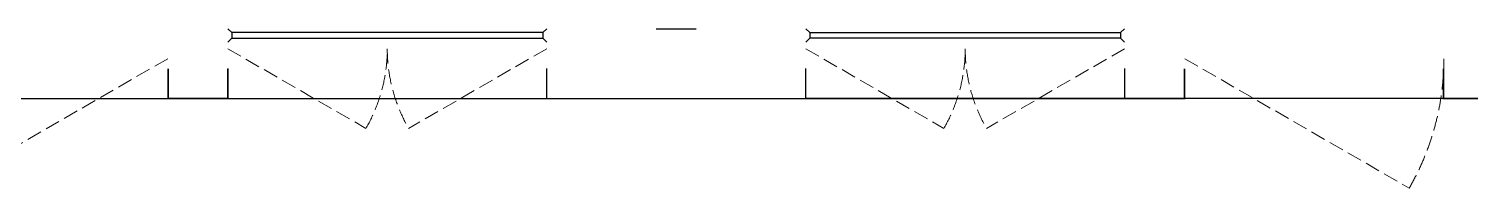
# Model space of a CAD drawing. Extents: x 3002737 to 4077523, y -995787 to -7267.
# Drawn here: x 3609106 to 3616338, y -719556 to -718756 of the extents above; entities that cross this region are included whole.
import ezdxf

# ---------------------------------------------------------------- set-up
doc = ezdxf.new("R2010")
doc.units = 0
doc.header["$LTSCALE"] = 1000
doc.header["$MEASUREMENT"] = 0
doc.linetypes.add('DASH', pattern=[0.35, 0.25, -0.1])
doc.layers.get('0').update_dxf_attribs({"linetype": 'CONTINUOUS'})
for name, color, linetype in [('!!电气', 1, 'CONTINUOUS'), ('3-栏杆1', 252, 'CONTINUOUS'), ('保温', 6, 'CONTINUOUS'), ('看线', 185, 'CONTINUOUS')]:
    doc.layers.add(name, color=color, linetype=linetype)
doc.layers.add('WINDOW', color=146, linetype='CONTINUOUS', lineweight=20)

# ---------------------------------------------------------------- blocks, each defined once
blk = doc.blocks.new('GDFGDGRD')
at = {"layer": '保温', "color": 251, "linetype": 'ByBlock', "ltscale": 10}
blk.add_line((433016.6, 363923.7), (433216.6, 363923.7), dxfattribs=at)
blk = doc.blocks.new('ASDFSD')
at = {"layer": '3-栏杆1', "color": 5}
for p, q in [((681762.6, 334937.5), (681742.3, 334955.3)), ((681742.3, 334955.3), (681762.6, 334937.5)), ((683322.1, 334937.5), (683342.3, 334955.3)), ((683342.3, 334955.3), (683322.1, 334937.5)), ((681742.3, 334888.4), (681762.6, 334908.3)), ((683322.1, 334937.5), (681762.6, 334937.5)), ((681762.6, 334937.5), (681762.6, 334908.3)), ((681762.6, 334908.2), (683322.1, 334908.2)), ((683322.1, 334937.5), (683322.1, 334908.3)), ((683322.1, 334908.3), (683342.3, 334888.4)), ((683342.3, 334888.4), (683322.1, 334908.3))]:
    blk.add_line(p, q, dxfattribs=at)
blk = doc.blocks.new('A$C1C403CBE')
at = {"color": 252, "const_width": 8}
for points in [[(9950, -100), (9950, -250), (10250, -250), (10250, -100)], [(15050, -100), (15050, -250), (14750, -250), (14750, -100)], [(16650, -100), (16650, -250), (16350, -250), (16350, -100)]]:
    blk.add_lwpolyline(points, dxfattribs=at)
at = {"layer": 'WINDOW', "color": 252, "linetype": 'DASH', "ltscale": 0.3}
for points in [[(9948.1, -50), (8822.2, -700, -0.131652), (8648.1, -50)], [(10250, 0), (10942.8, -400, 0.131652), (11050, 0)], [(11850, 0), (11157.2, -400, -0.131652), (11050, 0)], [(13150, 0), (13842.8, -400, 0.131652), (13950, 0)], [(14750, 0), (14057.2, -400, -0.131652), (13950, 0)], [(15051.9, -50), (16177.8, -700, 0.131652), (16351.9, -50)]]:
    blk.add_lwpolyline(points, format="xyb", dxfattribs=at)
at = {"layer": '看线', "color": 252, "ltscale": 0.5}
for points in [[(10250, -100), (10250, -250), (11850, -250), (11850, -100)], [(14750, -100), (14750, -250), (13150, -250), (13150, -100)], [(8650, -250), (9950, -250)], [(10250, -250), (14750, -250)], [(16350, -250), (15050, -250)]]:
    blk.add_lwpolyline(points, dxfattribs=at)
at = {"color": 252}
for name, p in [('GDFGDGRD', (-420616.6, -363823.7)), ('ASDFSD', (-671492.3, -334855.3))]:
    blk.add_blockref(name, p, dxfattribs=at)
at = {"color": 252, "xscale": -1}
blk.add_blockref('ASDFSD', (696492.3, -334855.3), dxfattribs=at)

msp = doc.modelspace()

# ---------------------------------------------------------------- block references
at = {"layer": '!!电气'}
msp.add_blockref('A$C1C403CBE', (3599854.3, -718855.9), dxfattribs=at)

doc.saveas('drawing.dxf')
